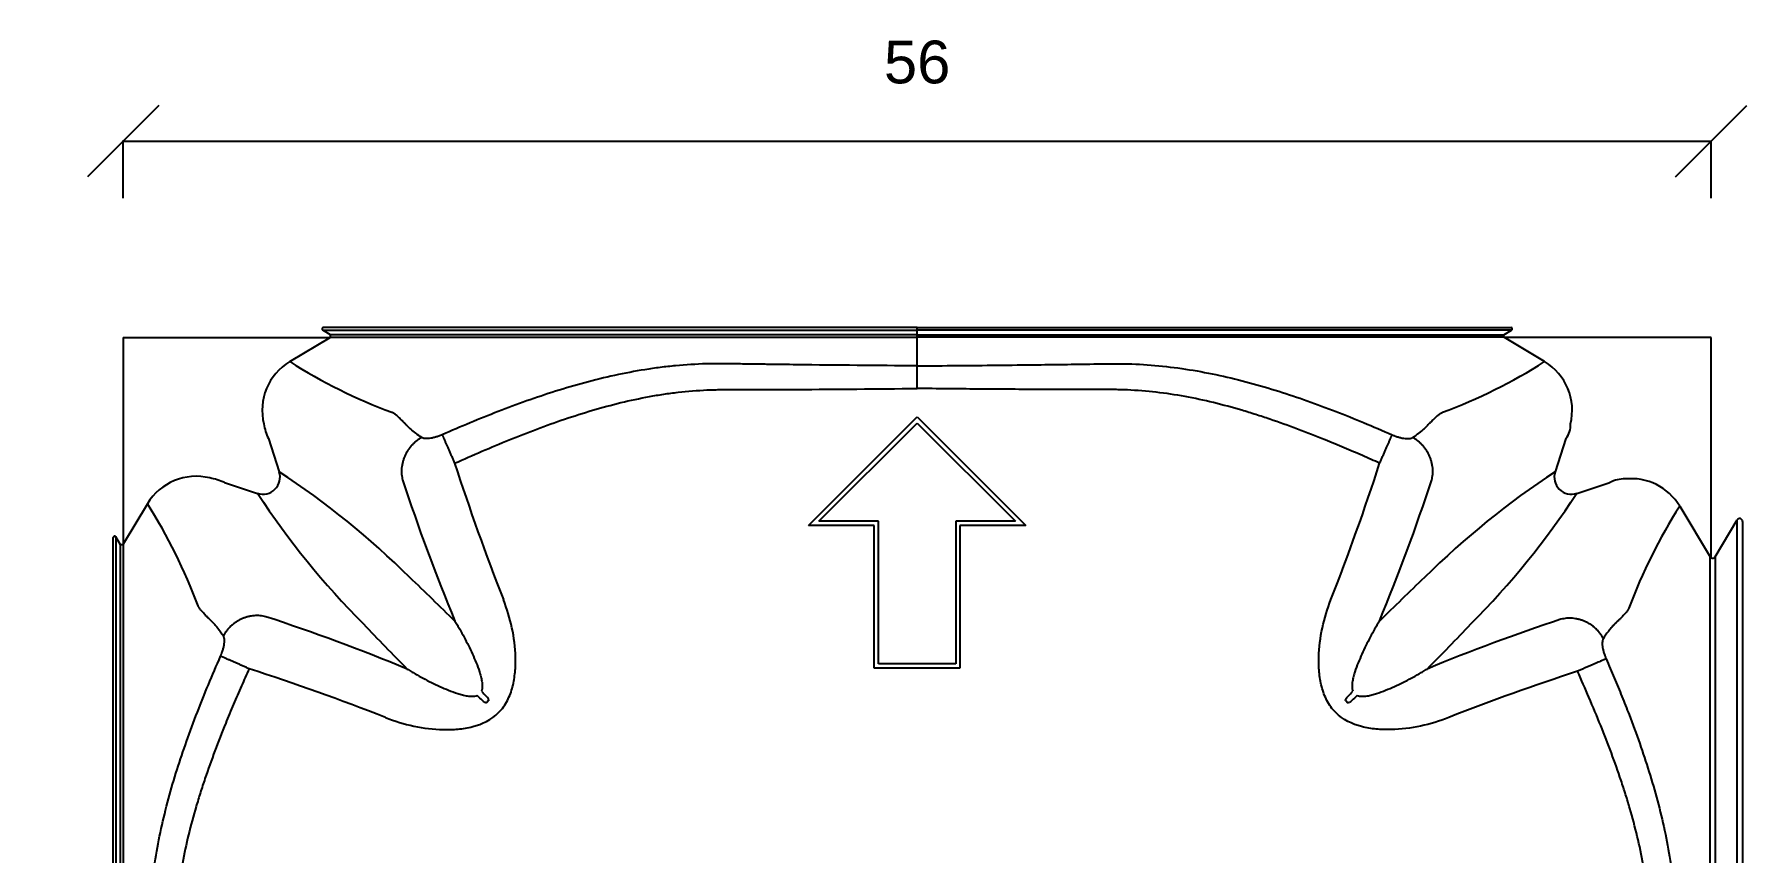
# Model space of a CAD drawing. Header units: millimetres. Extents: x -455371 to 117772, y -78417 to 116564.
# Drawn here: x -52373 to -51772, y 66879 to 67166 of the extents above; entities that cross this region are included whole.
import ezdxf

# ---------------------------------------------------------------- set-up
doc = ezdxf.new("R2010")
doc.units = ezdxf.units.MM
doc.layers.get('0').update_dxf_attribs({"color": 255})
doc.layers.add('Contorno-Cupolex', color=3, linetype='Continuous')
doc.layers.add('quote', color=5, linetype='Continuous', lineweight=15)
doc.styles.get("Standard").update_dxf_attribs({"font": 'arial.ttf'})
doc.dimstyles.new('scala 1 a 10', dxfattribs={"dimtxt": 15, "dimasz": 25, "dimexe": 0.183, "dimexo": 0.1, "dimgap": 20, "dimtad": 2, "dimdec": 0, "dimlfac": 0.1, "dimzin": 0, "dimdsep": 46, "dimtxsty": 'Standard', "dimblk": 'OBLIQUE', "dimcen": -25, "dimadec": 0, "dimazin": 0, "dimtfac": 1, "dimtdec": 0, "dimtofl": 0, "dimtmove": 0, "dimatfit": 3, "dimfxl": 20, "dimfxlon": 1, "dimtolj": 1, "dimtzin": 0, "dimarcsym": 0})

# ---------------------------------------------------------------- blocks, each defined once
blk = doc.blocks.new('Cupolex H50')
at = {"layer": 'Contorno-Cupolex', "linetype": 'Continuous'}
for p, q in [((19700.469, 10220.428), (19700.195, 10220.592)), ((19721.008, 10220.685), (19700.221, 10220.685)), ((19721.008, 10220.685), (19741.795, 10220.685)), ((19721.008, 10220.592), (19721.008, 10220.685)), ((19721.008, 10220.428), (19721.008, 10220.592)), ((19741.548, 10220.428), (19741.822, 10220.592)), ((19693.208, 10220.335), (19700.449, 10220.335)), ((19693.208, 10220.335), (19693.208, 10213.095)), ((19699.037, 10219.487), (19700.449, 10220.335)), ((19700.449, 10220.335), (19700.457, 10220.335)), ((19700.457, 10220.335), (19700.469, 10220.342)), ((19700.469, 10220.342), (19700.469, 10220.428)), ((19721.008, 10220.342), (19721.008, 10220.428)), ((19721.008, 10219.339), (19721.008, 10220.342)), ((19741.548, 10220.342), (19741.548, 10220.428)), ((19741.56, 10220.335), (19741.548, 10220.342)), ((19741.568, 10220.335), (19741.56, 10220.335)), ((19748.808, 10220.335), (19741.568, 10220.335)), ((19742.979, 10219.487), (19741.568, 10220.335)), ((19748.808, 10212.618), (19748.808, 10220.335)), ((19721.008, 10218.547), (19721.008, 10219.339)), ((19717.208, 10213.747), (19721.008, 10217.548)), ((19717.57, 10213.897), (19721.008, 10217.335)), ((19717.57, 10213.896), (19721.008, 10217.334)), ((19721.008, 10217.548), (19724.809, 10213.747)), ((19721.008, 10217.334), (19721.008, 10217.335)), ((19721.008, 10217.335), (19724.446, 10213.897)), ((19721.008, 10217.334), (19724.446, 10213.896)), ((19698.294, 10216.79), (19698.67, 10215.632)), ((19743.723, 10216.79), (19743.347, 10215.632)), ((19696.753, 10215.25), (19697.911, 10214.873)), ((19744.105, 10214.873), (19745.264, 10215.25)), ((19694.056, 10214.506), (19693.208, 10213.095)), ((19747.709, 10214.424), (19748.773, 10212.653)), ((19719.508, 10213.747), (19717.208, 10213.747)), ((19717.208, 10213.746), (19717.208, 10213.747)), ((19719.508, 10213.746), (19717.208, 10213.746)), ((19719.658, 10213.897), (19717.57, 10213.897)), ((19719.508, 10208.747), (19719.508, 10213.747)), ((19719.658, 10213.896), (19719.658, 10213.897)), ((19719.658, 10208.897), (19719.658, 10213.897)), ((19719.658, 10208.896), (19719.658, 10213.896)), ((19722.358, 10213.896), (19722.358, 10213.897)), ((19724.446, 10213.897), (19722.358, 10213.897)), ((19722.358, 10213.897), (19722.358, 10208.897)), ((19722.358, 10213.896), (19722.358, 10208.896)), ((19722.508, 10213.747), (19722.508, 10208.747)), ((19724.809, 10213.747), (19722.508, 10213.747)), ((19724.808, 10213.746), (19722.508, 10213.746)), ((19724.808, 10213.746), (19724.809, 10213.747)), ((19748.944, 10212.646), (19749.723, 10213.942)), ((19749.908, 10213.89), (19749.908, 10192.535)), ((19692.858, 10192.535), (19692.858, 10213.322)), ((19693.116, 10213.074), (19692.951, 10213.348)), ((19693.201, 10213.074), (19693.116, 10213.074)), ((19693.208, 10213.087), (19693.201, 10213.074)), ((19693.208, 10213.095), (19693.208, 10213.087)), ((19748.808, 10212.611), (19748.808, 10212.618)), ((19719.508, 10208.746), (19719.508, 10208.747)), ((19721.008, 10208.747), (19719.508, 10208.747)), ((19721.008, 10208.746), (19719.508, 10208.746)), ((19721.008, 10208.897), (19719.658, 10208.897)), ((19722.358, 10208.897), (19721.008, 10208.897)), ((19721.008, 10208.746), (19721.008, 10208.747)), ((19722.508, 10208.747), (19721.008, 10208.747)), ((19722.508, 10208.746), (19721.008, 10208.746)), ((19722.508, 10208.746), (19722.508, 10208.747)), ((19706.004, 10207.612), (19705.932, 10207.54)), ((19736.013, 10207.612), (19736.085, 10207.54))]:
    blk.add_line(p, q, dxfattribs=at)
for centre, radius, start, end in [((19700.221, 10220.635), 0.0499, 89.27755, 239.03728), ((19741.796, 10220.635), 0.0499, 300.96272, 90.72245), ((19700.061, 10217.783), 1.987, 120.98877, 193.95348), ((19709.452, 10235.968), 19.496, 237.71075, 249.45955), ((19732.671, 10235.755), 19.259, 290.46786, 302.36183), ((19741.956, 10217.783), 1.987, 346.04652, 59.01123), ((19700.078, 10217.634), 1.974, 189.62968, 205.30529), ((19743.106, 10217.267), 0.78, 322.34469, 2.72035), ((19785.223, 10241.937), 84.511, 197.92489, 201.36419), ((19656.793, 10241.937), 84.511, 338.63581, 342.07511), ((19695.76, 10213.483), 1.987, 76.04652, 149.01123), ((19695.909, 10213.465), 1.974, 64.69485, 80.37018), ((19698.098, 10215.445), 0.601, 251.86663, 18.13337), ((19682.414, 10190.897), 29.599, 45.27197, 56.68663), ((19769.609, 10237.205), 70.114, 198.16797, 202.48426), ((19672.407, 10237.205), 70.114, 337.51574, 341.83203), ((19759.615, 10190.882), 29.618, 123.31706, 134.72435), ((19743.918, 10215.445), 0.601, 161.86663, 288.13337), ((19745.761, 10214.347), 1.031, 88.098, 118.85197), ((19746.005, 10213.401), 1.987, 30.98712, 96.05711), ((19722.661, 10231.142), 29.618, 213.31706, 224.72435), ((19719.313, 10231.176), 29.672, 315.28608, 326.67252), ((19677.789, 10204.197), 19.259, 20.46786, 32.36183), ((19763.951, 10204.095), 19.248, 147.54397, 159.4332), ((19749.809, 10213.891), 0.0998, 359.27767, 149.03719), ((19692.908, 10213.323), 0.0499, 30.96272, 180.72245), ((19748.859, 10212.705), 0.1, 210.93283, 239.6717), ((19748.858, 10212.696), 0.0994, 239.77052, 329.25779), ((19633.334, 10138.299), 101.529, 45.24033, 46.48357), ((19823.716, 10122.806), 123.117, 133.62543, 134.65067), ((19676.338, 10143.934), 70.114, 67.51574, 71.83203), ((19764.872, 10146.017), 67.882, 108.3064, 112.52778), ((19790.738, 10295.243), 123.117, 223.62543, 224.65067), ((19651.998, 10294.545), 122.115, 315.3451, 316.37876), ((19671.606, 10128.32), 84.511, 68.63581, 72.07511), ((19769.413, 10131.006), 81.647, 108.03721, 111.39913), ((19647.472, 10148.533), 83.013, 45.3725, 45.55085), ((19765.011, 10266.071), 83.013, 224.44915, 224.6275), ((19677.006, 10266.071), 83.013, 315.3725, 315.55085), ((19794.544, 10148.533), 83.013, 134.44915, 134.6275)]:
    blk.add_arc(centre, radius, start, end, dxfattribs=at)
for points, knots in [([(19700.195, 10220.592), (19701.725, 10220.592), (19703.259, 10220.592), (19705.177, 10220.592), (19705.561, 10220.592), (19706.136, 10220.592), (19706.328, 10220.592), (19706.544, 10220.592), (19706.568, 10220.592), (19706.616, 10220.592), (19706.639, 10220.592), (19706.72, 10220.592), (19706.792, 10220.592), (19707.058, 10220.592), (19707.312, 10220.592), (19707.781, 10220.592), (19707.952, 10220.592), (19708.325, 10220.592), (19708.527, 10220.592), (19709.174, 10220.592), (19709.65, 10220.592), (19710.429, 10220.592), (19710.702, 10220.592), (19711.259, 10220.592), (19711.543, 10220.592), (19712.122, 10220.592), (19712.417, 10220.592), (19713.019, 10220.592), (19713.327, 10220.592), (19713.787, 10220.592), (19713.941, 10220.592), (19714.127, 10220.592), (19714.16, 10220.592), (19714.192, 10220.592)], [0, 0, 0, 0, 0.5, 0.5, 0.625, 0.625, 0.6875, 0.6875, 0.6953125, 0.6953125, 0.703125, 0.703125, 0.71875, 0.71875, 0.75, 0.75, 0.765625, 0.765625, 0.78125, 0.78125, 0.8125, 0.8125, 0.828125, 0.828125, 0.84375, 0.84375, 0.859375, 0.859375, 0.875, 0.875, 0.8828125, 0.8828125, 0.8844651, 0.8844651, 0.8844651, 0.8844651]), ([(19714.192, 10220.592), (19714.313, 10220.592), (19714.434, 10220.592), (19714.863, 10220.592), (19715.17, 10220.592), (19716.092, 10220.592), (19716.706, 10220.592), (19718.55, 10220.592), (19719.779, 10220.592), (19721.008, 10220.592)], [0.8844651, 0.8844651, 0.8844651, 0.8844651, 0.890625, 0.890625, 0.90625, 0.90625, 0.9375, 0.9375, 1, 1, 1, 1]), ([(19727.856, 10220.592), (19727.725, 10220.592), (19727.593, 10220.592), (19727.154, 10220.592), (19726.847, 10220.592), (19725.925, 10220.592), (19725.31, 10220.592), (19723.467, 10220.592), (19722.237, 10220.592), (19721.008, 10220.592)], [0.8839302, 0.8839302, 0.8839302, 0.8839302, 0.890625, 0.890625, 0.90625, 0.90625, 0.9375, 0.9375, 1, 1, 1, 1]), ([(19741.822, 10220.592), (19740.292, 10220.592), (19738.758, 10220.592), (19736.839, 10220.592), (19736.456, 10220.592), (19735.88, 10220.592), (19735.689, 10220.592), (19735.473, 10220.592), (19735.449, 10220.592), (19735.401, 10220.592), (19735.378, 10220.592), (19735.297, 10220.592), (19735.225, 10220.592), (19734.958, 10220.592), (19734.705, 10220.592), (19734.236, 10220.592), (19734.065, 10220.592), (19733.692, 10220.592), (19733.489, 10220.592), (19732.842, 10220.592), (19732.366, 10220.592), (19731.587, 10220.592), (19731.315, 10220.592), (19730.758, 10220.592), (19730.474, 10220.592), (19729.895, 10220.592), (19729.6, 10220.592), (19728.998, 10220.592), (19728.69, 10220.592), (19728.229, 10220.592), (19728.076, 10220.592), (19727.9, 10220.592), (19727.878, 10220.592), (19727.856, 10220.592)], [0, 0, 0, 0, 0.5, 0.5, 0.625, 0.625, 0.6875, 0.6875, 0.6953125, 0.6953125, 0.703125, 0.703125, 0.71875, 0.71875, 0.75, 0.75, 0.765625, 0.765625, 0.78125, 0.78125, 0.8125, 0.8125, 0.828125, 0.828125, 0.84375, 0.84375, 0.859375, 0.859375, 0.875, 0.875, 0.8828125, 0.8828125, 0.8839302, 0.8839302, 0.8839302, 0.8839302]), ([(19721.008, 10220.428), (19720.363, 10220.428), (19719.718, 10220.428), (19718.428, 10220.428), (19717.783, 10220.428), (19716.492, 10220.428), (19715.847, 10220.428), (19714.88, 10220.428), (19714.556, 10220.428), (19713.913, 10220.428), (19713.591, 10220.428), (19712.952, 10220.428), (19712.639, 10220.428), (19712.024, 10220.428), (19711.722, 10220.428), (19711.13, 10220.428), (19710.838, 10220.428), (19710.284, 10220.428), (19710.017, 10220.428), (19709.258, 10220.428), (19708.791, 10220.428), (19708.202, 10220.428), (19708.022, 10220.428), (19707.695, 10220.428), (19707.548, 10220.428), (19707.166, 10220.428), (19706.998, 10220.428), (19706.8, 10220.428), (19706.698, 10220.428), (19706.497, 10220.428), (19706.397, 10220.428), (19706.196, 10220.428), (19706.096, 10220.428), (19705.795, 10220.428), (19705.594, 10220.428), (19705.192, 10220.428), (19704.992, 10220.428), (19704.389, 10220.428), (19703.988, 10220.428), (19703.185, 10220.428), (19702.784, 10220.428), (19701.744, 10220.428), (19701.106, 10220.428), (19700.469, 10220.428)], [0, 0, 0, 0, 0.032927, 0.032927, 0.065853, 0.065853, 0.09878, 0.09878, 0.115243, 0.115243, 0.131706, 0.131706, 0.14817, 0.14817, 0.164633, 0.164633, 0.181096, 0.181096, 0.197559, 0.197559, 0.230486, 0.230486, 0.246949, 0.246949, 0.263413, 0.263413, 0.296339, 0.296339, 0.329266, 0.329266, 0.362192, 0.362192, 0.395119, 0.395119, 0.460972, 0.460972, 0.526825, 0.526825, 0.658531, 0.658531, 0.790238, 0.790238, 1, 1, 1, 1]), ([(19700.469, 10220.342), (19701.106, 10220.342), (19701.744, 10220.342), (19702.784, 10220.342), (19703.185, 10220.342), (19703.988, 10220.342), (19704.389, 10220.342), (19704.992, 10220.342), (19705.192, 10220.342), (19705.594, 10220.342), (19705.795, 10220.342), (19706.096, 10220.342), (19706.196, 10220.342), (19706.397, 10220.342), (19706.497, 10220.342), (19706.698, 10220.342), (19706.8, 10220.342), (19706.998, 10220.342), (19707.166, 10220.342), (19707.548, 10220.342), (19707.695, 10220.342), (19708.022, 10220.342), (19708.202, 10220.342), (19708.791, 10220.342), (19709.258, 10220.342), (19710.017, 10220.342), (19710.284, 10220.342), (19710.838, 10220.342), (19711.13, 10220.342), (19711.722, 10220.342), (19712.024, 10220.342), (19712.639, 10220.342), (19712.952, 10220.342), (19713.591, 10220.342), (19713.913, 10220.342), (19714.556, 10220.342), (19714.88, 10220.342), (19715.847, 10220.342), (19716.492, 10220.342), (19717.783, 10220.342), (19718.428, 10220.342), (19719.718, 10220.342), (19720.363, 10220.342), (19721.008, 10220.342)], [0, 0, 0, 0, 0.209762, 0.209762, 0.341469, 0.341469, 0.473175, 0.473175, 0.539028, 0.539028, 0.604881, 0.604881, 0.637808, 0.637808, 0.670734, 0.670734, 0.703661, 0.703661, 0.736587, 0.736587, 0.753051, 0.753051, 0.769514, 0.769514, 0.802441, 0.802441, 0.818904, 0.818904, 0.835367, 0.835367, 0.85183, 0.85183, 0.868294, 0.868294, 0.884757, 0.884757, 0.90122, 0.90122, 0.934147, 0.934147, 0.967073, 0.967073, 1, 1, 1, 1]), ([(19721.008, 10220.428), (19722.289, 10220.428), (19723.57, 10220.428), (19725.492, 10220.428), (19726.132, 10220.428), (19726.933, 10220.428), (19727.094, 10220.428), (19727.415, 10220.428), (19727.577, 10220.428), (19727.864, 10220.428), (19727.987, 10220.428), (19728.24, 10220.428), (19728.37, 10220.428), (19729.01, 10220.428), (19729.496, 10220.428), (19730.446, 10220.428), (19730.912, 10220.428), (19732.235, 10220.428), (19733.016, 10220.428), (19733.944, 10220.428), (19734.213, 10220.428), (19734.655, 10220.428), (19734.829, 10220.428), (19734.99, 10220.428), (19735.02, 10220.428), (19735.059, 10220.428), (19735.071, 10220.428), (19735.095, 10220.428), (19735.107, 10220.428), (19735.166, 10220.428), (19735.216, 10220.428), (19735.367, 10220.428), (19735.468, 10220.428), (19735.97, 10220.428), (19736.373, 10220.428), (19738.384, 10220.428), (19739.993, 10220.428), (19741.548, 10220.428)], [0, 0, 0, 0, 0.0625, 0.0625, 0.09375, 0.09375, 0.101563, 0.101563, 0.109375, 0.109375, 0.117188, 0.117188, 0.125, 0.125, 0.15625, 0.15625, 0.1875, 0.1875, 0.25, 0.25, 0.28125, 0.28125, 0.3125, 0.3125, 0.320312, 0.320312, 0.324219, 0.324219, 0.328125, 0.328125, 0.34375, 0.34375, 0.375, 0.375, 0.5, 0.5, 1, 1, 1, 1]), ([(19741.548, 10220.342), (19739.993, 10220.342), (19738.384, 10220.342), (19736.373, 10220.342), (19735.97, 10220.342), (19735.468, 10220.342), (19735.367, 10220.342), (19735.216, 10220.342), (19735.166, 10220.342), (19735.107, 10220.342), (19735.095, 10220.342), (19735.071, 10220.342), (19735.059, 10220.342), (19735.02, 10220.342), (19734.99, 10220.342), (19734.829, 10220.342), (19734.655, 10220.342), (19734.213, 10220.342), (19733.944, 10220.342), (19733.016, 10220.342), (19732.235, 10220.342), (19730.912, 10220.342), (19730.446, 10220.342), (19729.496, 10220.342), (19729.01, 10220.342), (19728.37, 10220.342), (19728.24, 10220.342), (19727.987, 10220.342), (19727.864, 10220.342), (19727.577, 10220.342), (19727.415, 10220.342), (19727.094, 10220.342), (19726.933, 10220.342), (19726.132, 10220.342), (19725.492, 10220.342), (19723.57, 10220.342), (19722.289, 10220.342), (19721.008, 10220.342)], [0, 0, 0, 0, 0.5, 0.5, 0.625, 0.625, 0.65625, 0.65625, 0.671875, 0.671875, 0.675781, 0.675781, 0.679687, 0.679687, 0.6875, 0.6875, 0.71875, 0.71875, 0.75, 0.75, 0.8125, 0.8125, 0.84375, 0.84375, 0.875, 0.875, 0.882812, 0.882812, 0.890625, 0.890625, 0.898437, 0.898437, 0.90625, 0.90625, 0.9375, 0.9375, 1, 1, 1, 1]), ([(19721.008, 10219.339), (19719.605, 10219.347), (19718.202, 10219.36), (19716.448, 10219.382), (19716.098, 10219.387), (19715.572, 10219.394), (19715.396, 10219.396), (19715.046, 10219.401), (19714.87, 10219.404), (19714.608, 10219.408), (19714.52, 10219.409), (19714.344, 10219.412), (19714.256, 10219.413), (19714.121, 10219.414), (19714.076, 10219.414), (19713.986, 10219.414), (19713.941, 10219.414), (19713.806, 10219.413), (19713.716, 10219.411), (19713.266, 10219.398), (19712.907, 10219.376), (19712.368, 10219.325), (19712.189, 10219.305), (19711.831, 10219.259), (19711.652, 10219.233), (19711.117, 10219.148), (19710.765, 10219.08), (19709.714, 10218.851), (19709.026, 10218.662), (19708.006, 10218.34), (19707.669, 10218.227), (19706.999, 10217.989), (19706.666, 10217.865), (19705.676, 10217.481), (19705.024, 10217.208), (19704.378, 10216.925)], [0, 0, 0, 0, 0.25, 0.25, 0.3125, 0.3125, 0.34375, 0.34375, 0.375, 0.375, 0.390625, 0.390625, 0.40625, 0.40625, 0.414062, 0.414062, 0.421875, 0.421875, 0.4375, 0.4375, 0.5, 0.5, 0.53125, 0.53125, 0.5625, 0.5625, 0.625, 0.625, 0.75, 0.75, 0.8125, 0.8125, 0.875, 0.875, 1, 1, 1, 1]), ([(19721.008, 10219.339), (19721.473, 10219.342), (19722.405, 10219.348), (19723.808, 10219.361), (19725.098, 10219.376), (19726.27, 10219.391), (19727.059, 10219.402), (19727.585, 10219.411), (19727.942, 10219.416), (19728.571, 10219.41), (19729.471, 10219.354), (19730.543, 10219.215), (19731.953, 10218.947), (19733.325, 10218.57), (19734.676, 10218.116), (19735.665, 10217.748), (19736.658, 10217.349), (19737.307, 10217.069), (19737.639, 10216.925)], [0, 0, 0, 0, 0.081858, 0.164277, 0.247255, 0.309067, 0.370865, 0.386322, 0.40194, 0.433686, 0.497156, 0.560794, 0.624159, 0.750052, 0.811351, 0.87539, 0.93616, 1, 1, 1, 1]), ([(19704.814, 10215.927), (19705.448, 10216.212), (19706.084, 10216.487), (19707.045, 10216.876), (19707.367, 10217.003), (19708.013, 10217.245), (19708.338, 10217.362), (19709.314, 10217.692), (19709.97, 10217.889), (19710.963, 10218.13), (19711.295, 10218.201), (19711.798, 10218.293), (19711.966, 10218.321), (19712.302, 10218.372), (19712.47, 10218.394), (19712.975, 10218.452), (19713.311, 10218.479), (19713.733, 10218.498), (19713.817, 10218.501), (19713.944, 10218.504), (19713.986, 10218.505), (19714.07, 10218.507), (19714.112, 10218.507), (19714.239, 10218.508), (19714.326, 10218.508), (19714.501, 10218.508), (19714.589, 10218.508), (19714.853, 10218.508), (19715.029, 10218.508), (19715.381, 10218.508), (19715.557, 10218.509), (19716.084, 10218.51), (19716.436, 10218.511), (19718.195, 10218.519), (19719.602, 10218.53), (19721.008, 10218.547)], [0, 0, 0, 0, 0.125, 0.125, 0.1875, 0.1875, 0.25, 0.25, 0.375, 0.375, 0.4375, 0.4375, 0.46875, 0.46875, 0.5, 0.5, 0.5625, 0.5625, 0.578125, 0.578125, 0.585938, 0.585938, 0.59375, 0.59375, 0.609375, 0.609375, 0.625, 0.625, 0.65625, 0.65625, 0.6875, 0.6875, 0.75, 0.75, 1, 1, 1, 1]), ([(19737.202, 10215.927), (19737.002, 10216.017), (19736.59, 10216.2), (19735.953, 10216.474), (19735.197, 10216.788), (19734.329, 10217.128), (19733.518, 10217.419), (19732.865, 10217.634), (19732.211, 10217.835), (19731.388, 10218.058), (19730.389, 10218.273), (19729.382, 10218.425), (19728.537, 10218.493), (19727.988, 10218.507), (19727.733, 10218.508), (19727.559, 10218.508), (19727.076, 10218.508), (19726.285, 10218.509), (19724.877, 10218.513), (19723.471, 10218.522), (19722.064, 10218.535), (19721.36, 10218.543), (19721.008, 10218.547)], [0, 0, 0, 0, 0.039685, 0.081401, 0.12514, 0.187502, 0.249718, 0.280702, 0.311603, 0.373204, 0.434675, 0.49602, 0.557011, 0.587479, 0.595205, 0.603053, 0.61891, 0.682454, 0.745963, 0.872985, 0.936476, 1, 1, 1, 1]), ([(19703.661, 10216.828), (19703.587, 10216.878), (19703.518, 10216.928), (19703.389, 10217.025), (19703.33, 10217.073), (19703.25, 10217.143), (19703.224, 10217.167), (19703.189, 10217.201), (19703.177, 10217.213), (19703.16, 10217.23), (19703.154, 10217.235), (19703.143, 10217.247), (19703.138, 10217.252), (19703.122, 10217.269), (19703.112, 10217.281), (19703.096, 10217.298), (19703.09, 10217.304), (19703.079, 10217.315), (19703.074, 10217.321), (19703.062, 10217.332), (19703.057, 10217.338), (19703.046, 10217.349), (19703.04, 10217.355), (19703.029, 10217.365), (19703.024, 10217.371), (19703.013, 10217.381), (19703.008, 10217.386), (19702.983, 10217.411), (19702.963, 10217.43), (19702.934, 10217.458), (19702.924, 10217.467), (19702.905, 10217.485), (19702.896, 10217.494), (19702.869, 10217.519), (19702.851, 10217.535), (19702.817, 10217.566), (19702.801, 10217.581), (19702.769, 10217.609), (19702.754, 10217.622), (19702.724, 10217.645), (19702.709, 10217.656), (19702.68, 10217.676), (19702.666, 10217.685), (19702.645, 10217.696), (19702.639, 10217.7), (19702.628, 10217.705), (19702.625, 10217.706), (19702.618, 10217.709), (19702.615, 10217.71), (19702.612, 10217.712)], [0, 0, 0, 0, 0.125, 0.125, 0.25, 0.25, 0.3125, 0.3125, 0.34375, 0.34375, 0.359375, 0.359375, 0.375, 0.375, 0.40625, 0.40625, 0.421875, 0.421875, 0.4375, 0.4375, 0.453125, 0.453125, 0.46875, 0.46875, 0.484375, 0.484375, 0.5, 0.5, 0.5625, 0.5625, 0.59375, 0.59375, 0.625, 0.625, 0.6875, 0.6875, 0.75, 0.75, 0.8125, 0.8125, 0.875, 0.875, 0.9375, 0.9375, 0.96875, 0.96875, 0.984375, 0.984375, 1, 1, 1, 1]), ([(19738.355, 10216.828), (19738.368, 10216.837), (19738.393, 10216.854), (19738.429, 10216.879), (19738.464, 10216.904), (19738.498, 10216.928), (19738.531, 10216.953), (19738.585, 10216.993), (19738.657, 10217.049), (19738.741, 10217.12), (19738.817, 10217.19), (19738.878, 10217.251), (19738.92, 10217.297), (19738.952, 10217.33), (19738.981, 10217.359), (19739.023, 10217.4), (19739.074, 10217.45), (19739.131, 10217.503), (19739.184, 10217.552), (19739.249, 10217.611), (19739.309, 10217.659), (19739.358, 10217.689), (19739.382, 10217.701), (19739.395, 10217.708), (19739.402, 10217.71), (19739.405, 10217.712)], [0, 0, 0, 0, 0.020834, 0.041499, 0.061995, 0.082327, 0.102494, 0.1225, 0.183394, 0.244692, 0.305517, 0.365952, 0.407549, 0.429262, 0.459619, 0.493771, 0.556586, 0.619732, 0.683579, 0.744962, 0.871925, 0.935861, 0.967747, 0.983808, 1, 1, 1, 1]), ([(19704.378, 10216.925), (19704.338, 10216.907), (19704.298, 10216.891), (19704.218, 10216.862), (19704.178, 10216.849), (19704.12, 10216.833), (19704.101, 10216.828), (19704.064, 10216.819), (19704.046, 10216.814), (19703.992, 10216.804), (19703.959, 10216.798), (19703.911, 10216.793), (19703.896, 10216.791), (19703.866, 10216.789), (19703.852, 10216.789), (19703.811, 10216.789), (19703.786, 10216.79), (19703.742, 10216.796), (19703.723, 10216.801), (19703.688, 10216.812), (19703.674, 10216.82), (19703.661, 10216.828)], [0, 0, 0, 0, 0.125, 0.125, 0.25, 0.25, 0.3125, 0.3125, 0.375, 0.375, 0.5, 0.5, 0.5625, 0.5625, 0.625, 0.625, 0.75, 0.75, 0.875, 0.875, 1, 1, 1, 1]), ([(19737.639, 10216.925), (19737.647, 10216.921), (19737.663, 10216.914), (19737.687, 10216.904), (19737.711, 10216.895), (19737.735, 10216.885), (19737.771, 10216.872), (19737.819, 10216.856), (19737.896, 10216.832), (19737.99, 10216.809), (19738.091, 10216.793), (19738.18, 10216.787), (19738.242, 10216.791), (19738.284, 10216.798), (19738.311, 10216.806), (19738.335, 10216.816), (19738.349, 10216.824), (19738.355, 10216.828)], [0, 0, 0, 0, 0.025114, 0.050251, 0.075451, 0.100753, 0.126198, 0.189041, 0.252473, 0.377155, 0.504216, 0.628011, 0.754462, 0.81453, 0.875317, 0.937064, 1, 1, 1, 1]), ([(19749.723, 10207.324), (19749.723, 10207.363), (19749.723, 10207.398), (19749.723, 10207.46), (19749.723, 10207.485), (19749.723, 10207.704), (19749.723, 10207.899), (19749.723, 10208.484), (19749.723, 10208.874), (19749.723, 10210.825), (19749.723, 10212.385), (19749.723, 10213.942)], [0.2969026, 0.2969026, 0.2969026, 0.2969026, 0.3046875, 0.3046875, 0.3125, 0.3125, 0.375, 0.375, 0.5, 0.5, 1, 1, 1, 1]), ([(19692.951, 10213.348), (19692.951, 10211.819), (19692.951, 10210.284), (19692.951, 10208.366), (19692.951, 10207.982), (19692.951, 10207.407), (19692.951, 10207.215), (19692.951, 10206.999), (19692.951, 10206.975), (19692.951, 10206.928), (19692.951, 10206.905), (19692.951, 10206.823), (19692.951, 10206.751), (19692.951, 10206.485), (19692.951, 10206.231), (19692.951, 10205.762), (19692.951, 10205.591), (19692.951, 10205.219), (19692.951, 10205.016), (19692.951, 10204.369), (19692.951, 10203.893), (19692.951, 10203.114), (19692.951, 10202.842), (19692.951, 10202.285), (19692.951, 10202.001), (19692.951, 10201.421), (19692.951, 10201.126), (19692.951, 10200.525), (19692.951, 10200.217), (19692.951, 10199.756), (19692.951, 10199.602), (19692.951, 10199.427), (19692.951, 10199.405), (19692.951, 10199.383)], [0, 0, 0, 0, 0.5, 0.5, 0.625, 0.625, 0.6875, 0.6875, 0.6953125, 0.6953125, 0.703125, 0.703125, 0.71875, 0.71875, 0.75, 0.75, 0.765625, 0.765625, 0.78125, 0.78125, 0.8125, 0.8125, 0.828125, 0.828125, 0.84375, 0.84375, 0.859375, 0.859375, 0.875, 0.875, 0.8828125, 0.8828125, 0.8839302, 0.8839302, 0.8839302, 0.8839302]), ([(19693.116, 10192.535), (19693.116, 10193.816), (19693.116, 10195.097), (19693.116, 10197.018), (19693.116, 10197.659), (19693.116, 10198.46), (19693.116, 10198.621), (19693.116, 10198.942), (19693.116, 10199.104), (19693.116, 10199.39), (19693.116, 10199.514), (19693.116, 10199.767), (19693.116, 10199.896), (19693.116, 10200.537), (19693.116, 10201.023), (19693.116, 10201.973), (19693.116, 10202.439), (19693.116, 10203.761), (19693.116, 10204.543), (19693.116, 10205.471), (19693.116, 10205.74), (19693.116, 10206.182), (19693.116, 10206.355), (19693.116, 10206.517), (19693.116, 10206.547), (19693.116, 10206.586), (19693.116, 10206.598), (19693.116, 10206.622), (19693.116, 10206.633), (19693.116, 10206.693), (19693.116, 10206.743), (19693.116, 10206.894), (19693.116, 10206.994), (19693.116, 10207.497), (19693.116, 10207.899), (19693.116, 10209.911), (19693.116, 10211.52), (19693.116, 10213.074)], [0, 0, 0, 0, 0.0625, 0.0625, 0.09375, 0.09375, 0.101562, 0.101562, 0.109375, 0.109375, 0.117187, 0.117187, 0.125, 0.125, 0.15625, 0.15625, 0.1875, 0.1875, 0.25, 0.25, 0.28125, 0.28125, 0.3125, 0.3125, 0.320312, 0.320312, 0.324219, 0.324219, 0.328125, 0.328125, 0.34375, 0.34375, 0.375, 0.375, 0.5, 0.5, 1, 1, 1, 1]), ([(19693.201, 10213.074), (19693.201, 10211.52), (19693.201, 10209.911), (19693.201, 10207.899), (19693.201, 10207.497), (19693.201, 10206.994), (19693.201, 10206.894), (19693.201, 10206.743), (19693.201, 10206.693), (19693.201, 10206.633), (19693.201, 10206.622), (19693.201, 10206.598), (19693.201, 10206.586), (19693.201, 10206.547), (19693.201, 10206.517), (19693.201, 10206.355), (19693.201, 10206.182), (19693.201, 10205.74), (19693.201, 10205.471), (19693.201, 10204.543), (19693.201, 10203.761), (19693.201, 10202.439), (19693.201, 10201.973), (19693.201, 10201.023), (19693.201, 10200.537), (19693.201, 10199.896), (19693.201, 10199.767), (19693.201, 10199.514), (19693.201, 10199.39), (19693.201, 10199.104), (19693.201, 10198.942), (19693.201, 10198.621), (19693.201, 10198.46), (19693.201, 10197.659), (19693.201, 10197.018), (19693.201, 10195.097), (19693.201, 10193.816), (19693.201, 10192.535)], [0, 0, 0, 0, 0.5, 0.5, 0.625, 0.625, 0.65625, 0.65625, 0.671875, 0.671875, 0.675781, 0.675781, 0.679688, 0.679688, 0.6875, 0.6875, 0.71875, 0.71875, 0.75, 0.75, 0.8125, 0.8125, 0.84375, 0.84375, 0.875, 0.875, 0.882813, 0.882813, 0.890625, 0.890625, 0.898438, 0.898438, 0.90625, 0.90625, 0.9375, 0.9375, 1, 1, 1, 1]), ([(19748.773, 10197.227), (19748.773, 10197.476), (19748.773, 10197.725), (19748.773, 10198.276), (19748.773, 10198.579), (19748.773, 10199.183), (19748.773, 10199.485), (19748.773, 10200.088), (19748.773, 10200.39), (19748.773, 10200.988), (19748.773, 10201.279), (19748.773, 10201.848), (19748.773, 10202.126), (19748.773, 10202.668), (19748.773, 10202.933), (19748.773, 10203.687), (19748.773, 10204.141), (19748.773, 10204.948), (19748.773, 10205.286), (19748.773, 10205.693), (19748.773, 10205.813), (19748.773, 10206.011), (19748.773, 10206.089), (19748.773, 10206.182), (19748.773, 10206.207), (19748.773, 10206.254), (19748.773, 10206.278), (19748.773, 10206.348), (19748.773, 10206.396), (19748.773, 10206.631), (19748.773, 10206.819), (19748.773, 10207.385), (19748.773, 10207.761), (19748.773, 10209.646), (19748.773, 10211.153), (19748.773, 10212.653)], [0.0808693, 0.0808693, 0.0808693, 0.0808693, 0.09375, 0.09375, 0.109375, 0.109375, 0.125, 0.125, 0.140625, 0.140625, 0.15625, 0.15625, 0.171875, 0.171875, 0.1875, 0.1875, 0.21875, 0.21875, 0.25, 0.25, 0.265625, 0.265625, 0.28125, 0.28125, 0.2890625, 0.2890625, 0.296875, 0.296875, 0.3125, 0.3125, 0.375, 0.375, 0.5, 0.5, 1, 1, 1, 1]), ([(19702.393, 10207.024), (19702.716, 10206.895), (19703.047, 10206.795), (19703.721, 10206.65), (19704.068, 10206.606), (19704.588, 10206.593), (19704.761, 10206.598), (19705.107, 10206.631), (19705.28, 10206.659), (19705.783, 10206.789), (19706.106, 10206.944), (19706.478, 10207.317), (19706.579, 10207.458), (19706.74, 10207.768), (19706.799, 10207.933), (19706.885, 10208.268), (19706.913, 10208.441), (19706.946, 10208.786), (19706.95, 10208.958), (19706.938, 10209.475), (19706.894, 10209.82), (19706.749, 10210.497), (19706.648, 10210.828), (19706.519, 10211.15)], [0, 0, 0, 0, 0.125, 0.125, 0.25, 0.25, 0.3125, 0.3125, 0.375, 0.375, 0.5, 0.5, 0.5625, 0.5625, 0.625, 0.625, 0.6875, 0.6875, 0.75, 0.75, 0.875, 0.875, 1, 1, 1, 1]), ([(19739.624, 10207.024), (19739.3, 10206.895), (19738.97, 10206.795), (19738.296, 10206.65), (19737.949, 10206.606), (19737.429, 10206.593), (19737.256, 10206.598), (19736.91, 10206.631), (19736.737, 10206.659), (19736.234, 10206.789), (19735.91, 10206.944), (19735.538, 10207.317), (19735.438, 10207.458), (19735.276, 10207.768), (19735.218, 10207.933), (19735.131, 10208.268), (19735.103, 10208.441), (19735.071, 10208.786), (19735.066, 10208.958), (19735.079, 10209.475), (19735.123, 10209.82), (19735.268, 10210.497), (19735.368, 10210.828), (19735.497, 10211.15)], [0, 0, 0, 0, 0.125, 0.125, 0.25, 0.25, 0.3125, 0.3125, 0.375, 0.375, 0.5, 0.5, 0.5625, 0.5625, 0.625, 0.625, 0.6875, 0.6875, 0.75, 0.75, 0.875, 0.875, 1, 1, 1, 1]), ([(19696.715, 10209.882), (19696.707, 10209.895), (19696.69, 10209.92), (19696.665, 10209.956), (19696.64, 10209.991), (19696.615, 10210.025), (19696.591, 10210.058), (19696.55, 10210.112), (19696.494, 10210.183), (19696.423, 10210.268), (19696.354, 10210.344), (19696.292, 10210.405), (19696.247, 10210.447), (19696.214, 10210.478), (19696.185, 10210.508), (19696.143, 10210.55), (19696.094, 10210.6), (19696.04, 10210.658), (19695.991, 10210.71), (19695.932, 10210.776), (19695.885, 10210.835), (19695.854, 10210.885), (19695.842, 10210.908), (19695.836, 10210.922), (19695.833, 10210.928), (19695.832, 10210.932)], [0, 0, 0, 0, 0.020834, 0.041499, 0.061995, 0.082327, 0.102494, 0.1225, 0.183394, 0.244692, 0.305517, 0.365952, 0.407549, 0.429262, 0.459619, 0.493771, 0.556586, 0.619732, 0.683579, 0.744962, 0.871925, 0.935861, 0.967747, 0.983808, 1, 1, 1, 1]), ([(19704.825, 10210.392), (19704.839, 10210.369), (19704.853, 10210.346), (19704.881, 10210.3), (19704.894, 10210.277), (19704.936, 10210.208), (19704.963, 10210.162), (19705.043, 10210.023), (19705.095, 10209.928), (19705.248, 10209.642), (19705.345, 10209.447), (19705.481, 10209.145), (19705.525, 10209.043), (19705.608, 10208.835), (19705.647, 10208.73), (19705.699, 10208.568), (19705.715, 10208.513), (19705.743, 10208.402), (19705.756, 10208.346), (19705.774, 10208.232), (19705.781, 10208.174), (19705.78, 10208.085), (19705.778, 10208.056), (19705.769, 10207.997), (19705.761, 10207.967), (19705.75, 10207.939)], [0, 0, 0, 0, 0.03125, 0.03125, 0.0625, 0.0625, 0.125, 0.125, 0.25, 0.25, 0.5, 0.5, 0.625, 0.625, 0.75, 0.75, 0.8125, 0.8125, 0.875, 0.875, 0.9375, 0.9375, 0.96875, 0.96875, 1, 1, 1, 1]), ([(19737.192, 10210.392), (19737.178, 10210.369), (19737.164, 10210.346), (19737.136, 10210.3), (19737.122, 10210.277), (19737.081, 10210.208), (19737.054, 10210.162), (19736.974, 10210.023), (19736.922, 10209.928), (19736.769, 10209.642), (19736.672, 10209.447), (19736.535, 10209.145), (19736.492, 10209.043), (19736.409, 10208.835), (19736.37, 10208.73), (19736.318, 10208.568), (19736.302, 10208.513), (19736.273, 10208.402), (19736.261, 10208.346), (19736.242, 10208.232), (19736.236, 10208.174), (19736.237, 10208.085), (19736.239, 10208.056), (19736.248, 10207.997), (19736.255, 10207.967), (19736.267, 10207.939)], [0, 0, 0, 0, 0.03125, 0.03125, 0.0625, 0.0625, 0.125, 0.125, 0.25, 0.25, 0.5, 0.5, 0.625, 0.625, 0.75, 0.75, 0.8125, 0.8125, 0.875, 0.875, 0.9375, 0.9375, 0.96875, 0.96875, 1, 1, 1, 1]), ([(19745.929, 10210.856), (19745.928, 10210.853), (19745.925, 10210.846), (19745.919, 10210.833), (19745.906, 10210.809), (19745.876, 10210.759), (19745.825, 10210.696), (19745.76, 10210.625), (19745.708, 10210.569), (19745.655, 10210.514), (19745.61, 10210.469), (19745.57, 10210.428), (19745.538, 10210.397), (19745.505, 10210.365), (19745.458, 10210.322), (19745.399, 10210.263), (19745.337, 10210.194), (19745.283, 10210.129), (19745.235, 10210.07), (19745.186, 10210.007), (19745.137, 10209.939), (19745.086, 10209.868), (19745.052, 10209.817), (19745.035, 10209.792)], [0, 0, 0, 0, 0.016011, 0.032224, 0.064149, 0.128117, 0.255099, 0.326832, 0.398509, 0.451594, 0.506571, 0.540692, 0.57148, 0.599734, 0.634041, 0.695795, 0.755398, 0.795322, 0.835569, 0.876151, 0.917076, 0.958355, 1, 1, 1, 1]), ([(19748.944, 10210.731), (19748.944, 10209.866), (19748.944, 10209), (19748.944, 10207.757), (19748.944, 10207.381), (19748.944, 10206.816), (19748.944, 10206.628), (19748.944, 10206.393), (19748.944, 10206.345), (19748.944, 10206.251), (19748.944, 10206.21), (19748.944, 10206.085), (19748.944, 10206.006), (19748.944, 10205.81), (19748.944, 10205.69), (19748.944, 10205.281), (19748.944, 10204.944), (19748.944, 10204.343), (19748.944, 10204.127), (19748.944, 10203.673), (19748.944, 10203.435), (19748.944, 10202.686), (19748.944, 10202.135), (19748.944, 10201.284), (19748.944, 10200.995), (19748.944, 10200.404), (19748.944, 10200.101), (19748.944, 10199.496), (19748.944, 10199.193), (19748.944, 10198.588), (19748.944, 10198.285), (19748.944, 10197.377), (19748.944, 10196.772), (19748.944, 10195.104), (19748.944, 10194.041), (19748.944, 10192.978)], [0.2124485, 0.2124485, 0.2124485, 0.2124485, 0.5, 0.5, 0.625, 0.625, 0.6875, 0.6875, 0.703125, 0.703125, 0.71875, 0.71875, 0.734375, 0.734375, 0.75, 0.75, 0.78125, 0.78125, 0.796875, 0.796875, 0.8125, 0.8125, 0.84375, 0.84375, 0.859375, 0.859375, 0.875, 0.875, 0.890625, 0.890625, 0.90625, 0.90625, 0.9375, 0.9375, 0.9923835, 0.9923835, 0.9923835, 0.9923835]), ([(19696.619, 10209.166), (19696.622, 10209.173), (19696.629, 10209.189), (19696.639, 10209.213), (19696.649, 10209.237), (19696.658, 10209.262), (19696.671, 10209.298), (19696.688, 10209.345), (19696.711, 10209.423), (19696.734, 10209.516), (19696.751, 10209.618), (19696.756, 10209.707), (19696.753, 10209.769), (19696.745, 10209.81), (19696.737, 10209.838), (19696.728, 10209.862), (19696.72, 10209.875), (19696.715, 10209.882)], [0, 0, 0, 0, 0.025114, 0.050251, 0.075451, 0.100753, 0.126198, 0.189041, 0.252473, 0.377155, 0.504216, 0.628011, 0.754462, 0.81453, 0.875317, 0.937064, 1, 1, 1, 1]), ([(19745.035, 10209.792), (19745.033, 10209.789), (19745.029, 10209.782), (19745.023, 10209.771), (19745.018, 10209.759), (19745.013, 10209.747), (19745.009, 10209.733), (19745.006, 10209.719), (19745.003, 10209.704), (19744.997, 10209.672), (19744.994, 10209.616), (19744.999, 10209.527), (19745.015, 10209.425), (19745.038, 10209.332), (19745.062, 10209.254), (19745.08, 10209.201), (19745.097, 10209.154), (19745.113, 10209.114), (19745.124, 10209.087), (19745.13, 10209.074)], [0, 0, 0, 0, 0.031543, 0.062759, 0.093676, 0.12432, 0.154721, 0.184907, 0.214908, 0.244754, 0.371276, 0.495222, 0.622346, 0.74714, 0.810652, 0.87359, 0.915985, 0.958061, 1, 1, 1, 1]), ([(19694.204, 10192.535), (19694.201, 10193), (19694.195, 10193.932), (19694.182, 10195.335), (19694.168, 10196.624), (19694.152, 10197.796), (19694.141, 10198.585), (19694.133, 10199.112), (19694.127, 10199.469), (19694.134, 10200.097), (19694.19, 10200.998), (19694.328, 10202.07), (19694.597, 10203.479), (19694.973, 10204.852), (19695.427, 10206.202), (19695.795, 10207.192), (19696.194, 10208.185), (19696.475, 10208.833), (19696.619, 10209.166)], [0, 0, 0, 0, 0.081858, 0.164277, 0.247255, 0.309067, 0.370865, 0.386322, 0.40194, 0.433686, 0.497156, 0.560794, 0.624159, 0.750052, 0.811351, 0.87539, 0.93616, 1, 1, 1, 1]), ([(19697.616, 10208.729), (19697.527, 10208.528), (19697.343, 10208.117), (19697.069, 10207.48), (19696.755, 10206.724), (19696.415, 10205.856), (19696.124, 10205.045), (19695.909, 10204.392), (19695.709, 10203.738), (19695.485, 10202.915), (19695.27, 10201.916), (19695.118, 10200.908), (19695.05, 10200.064), (19695.036, 10199.515), (19695.035, 10199.26), (19695.035, 10199.086), (19695.036, 10198.603), (19695.034, 10197.811), (19695.03, 10196.404), (19695.021, 10194.997), (19695.009, 10193.59), (19695.001, 10192.887), (19694.997, 10192.535)], [0, 0, 0, 0, 0.039685, 0.081401, 0.12514, 0.187502, 0.249718, 0.280702, 0.311603, 0.373204, 0.434675, 0.49602, 0.557011, 0.587479, 0.595205, 0.603053, 0.61891, 0.682454, 0.745963, 0.872985, 0.936476, 1, 1, 1, 1]), ([(19703.152, 10208.719), (19703.174, 10208.705), (19703.197, 10208.691), (19703.243, 10208.663), (19703.266, 10208.649), (19703.335, 10208.608), (19703.381, 10208.581), (19703.521, 10208.5), (19703.615, 10208.448), (19703.901, 10208.295), (19704.096, 10208.198), (19704.398, 10208.062), (19704.5, 10208.018), (19704.708, 10207.935), (19704.814, 10207.896), (19704.976, 10207.845), (19705.03, 10207.828), (19705.141, 10207.8), (19705.198, 10207.787), (19705.312, 10207.769), (19705.369, 10207.763), (19705.458, 10207.763), (19705.488, 10207.765), (19705.547, 10207.775), (19705.576, 10207.782), (19705.604, 10207.794)], [0, 0, 0, 0, 0.03125, 0.03125, 0.0625, 0.0625, 0.125, 0.125, 0.25, 0.25, 0.5, 0.5, 0.625, 0.625, 0.75, 0.75, 0.8125, 0.8125, 0.875, 0.875, 0.9375, 0.9375, 0.96875, 0.96875, 1, 1, 1, 1]), ([(19736.412, 10207.794), (19736.441, 10207.782), (19736.47, 10207.775), (19736.53, 10207.765), (19736.56, 10207.763), (19736.648, 10207.763), (19736.706, 10207.769), (19736.82, 10207.788), (19736.877, 10207.8), (19736.988, 10207.829), (19737.042, 10207.845), (19737.204, 10207.897), (19737.309, 10207.936), (19737.516, 10208.018), (19737.618, 10208.062), (19737.919, 10208.198), (19738.115, 10208.295), (19738.402, 10208.448), (19738.496, 10208.5), (19738.636, 10208.581), (19738.682, 10208.608), (19738.751, 10208.649), (19738.774, 10208.663), (19738.819, 10208.691), (19738.842, 10208.705), (19738.865, 10208.719)], [0, 0, 0, 0, 0.03125, 0.03125, 0.0625, 0.0625, 0.125, 0.125, 0.1875, 0.1875, 0.25, 0.25, 0.375, 0.375, 0.5, 0.5, 0.75, 0.75, 0.875, 0.875, 0.9375, 0.9375, 0.96875, 0.96875, 1, 1, 1, 1]), ([(19746.707, 10192.535), (19746.703, 10192.885), (19746.695, 10193.585), (19746.682, 10194.984), (19746.673, 10196.383), (19746.669, 10197.783), (19746.667, 10198.57), (19746.668, 10199.094), (19746.668, 10199.435), (19746.655, 10200.025), (19746.59, 10200.865), (19746.442, 10201.867), (19746.232, 10202.86), (19746.013, 10203.678), (19745.816, 10204.328), (19745.606, 10204.976), (19745.319, 10205.782), (19744.941, 10206.753), (19744.545, 10207.706), (19744.267, 10208.337), (19744.133, 10208.64)], [0, 0, 0, 0, 0.063564, 0.127097, 0.254201, 0.31775, 0.381331, 0.397214, 0.41286, 0.44336, 0.504368, 0.565708, 0.627174, 0.688693, 0.719527, 0.750429, 0.81247, 0.874829, 0.93973, 1, 1, 1, 1]), ([(19745.13, 10209.074), (19745.226, 10208.852), (19745.415, 10208.415), (19745.683, 10207.765), (19745.984, 10207), (19746.307, 10206.125), (19746.754, 10204.783), (19747.123, 10203.419), (19747.385, 10202.017), (19747.519, 10200.951), (19747.572, 10200.056), (19747.576, 10199.431), (19747.571, 10199.077), (19747.562, 10198.553), (19747.552, 10197.768), (19747.533, 10196.369), (19747.514, 10194.625), (19747.505, 10193.229), (19747.5, 10192.535)], [0, 0, 0, 0, 0.042924, 0.084471, 0.124692, 0.188647, 0.249907, 0.375615, 0.438991, 0.50263, 0.566109, 0.597857, 0.613444, 0.628905, 0.690742, 0.752592, 0.876921, 1, 1, 1, 1]), ([(19705.932, 10207.54), (19705.929, 10207.537), (19705.925, 10207.536), (19705.918, 10207.535), (19705.914, 10207.535), (19705.904, 10207.537), (19705.897, 10207.539), (19705.877, 10207.547), (19705.865, 10207.554), (19705.829, 10207.576), (19705.808, 10207.593), (19705.789, 10207.612)], [0, 0, 0, 0, 0.0625, 0.0625, 0.125, 0.125, 0.25, 0.25, 0.5, 0.5, 1, 1, 1, 1]), ([(19706.004, 10207.612), (19706.006, 10207.614), (19706.008, 10207.618), (19706.009, 10207.625), (19706.008, 10207.629), (19706.007, 10207.64), (19706.004, 10207.647), (19705.997, 10207.666), (19705.99, 10207.679), (19705.968, 10207.714), (19705.95, 10207.735), (19705.931, 10207.755)], [0, 0, 0, 0, 0.0625, 0.0625, 0.125, 0.125, 0.25, 0.25, 0.5, 0.5, 1, 1, 1, 1]), ([(19736.013, 10207.612), (19736.01, 10207.614), (19736.009, 10207.618), (19736.008, 10207.625), (19736.008, 10207.629), (19736.01, 10207.64), (19736.012, 10207.647), (19736.02, 10207.666), (19736.027, 10207.679), (19736.049, 10207.714), (19736.066, 10207.735), (19736.086, 10207.755)], [0, 0, 0, 0, 0.0625, 0.0625, 0.125, 0.125, 0.25, 0.25, 0.5, 0.5, 1, 1, 1, 1]), ([(19736.228, 10207.612), (19736.209, 10207.593), (19736.187, 10207.576), (19736.152, 10207.554), (19736.14, 10207.547), (19736.12, 10207.539), (19736.113, 10207.537), (19736.102, 10207.535), (19736.099, 10207.535), (19736.091, 10207.536), (19736.088, 10207.537), (19736.085, 10207.54)], [0, 0, 0, 0, 0.5, 0.5, 0.75, 0.75, 0.875, 0.875, 0.9375, 0.9375, 1, 1, 1, 1]), ([(19749.723, 10199.303), (19749.723, 10199.365), (19749.723, 10199.426), (19749.723, 10199.642), (19749.723, 10199.796), (19749.723, 10200.258), (19749.723, 10200.564), (19749.723, 10201.176), (19749.723, 10201.482), (19749.723, 10202.373), (19749.723, 10202.938), (19749.723, 10203.745), (19749.723, 10204.008), (19749.723, 10204.507), (19749.723, 10204.744), (19749.723, 10205.195), (19749.723, 10205.409), (19749.723, 10205.813), (19749.723, 10206.004), (19749.723, 10206.525), (19749.723, 10206.812), (19749.723, 10207.148), (19749.723, 10207.245), (19749.723, 10207.324), (19749.723, 10207.324), (19749.723, 10207.324)], [0.1140744, 0.1140744, 0.1140744, 0.1140744, 0.1171875, 0.1171875, 0.125, 0.125, 0.140625, 0.140625, 0.15625, 0.15625, 0.1875, 0.1875, 0.203125, 0.203125, 0.21875, 0.21875, 0.234375, 0.234375, 0.25, 0.25, 0.28125, 0.28125, 0.296875, 0.296875, 0.2969026, 0.2969026, 0.2969026, 0.2969026])]:
    blk.add_open_spline(points, degree=3, knots=knots, dxfattribs=at)
for points, weights in [([(19703.661, 10216.828), (19702.746, 10216.329), (19702.99, 10215.343)], [1, 0.774238593566, 1]), ([(19704.378, 10216.925), (19704.482, 10216.669), (19704.814, 10215.927)], [1, 0.837824847312, 1]), ([(19737.202, 10215.927), (19737.535, 10216.669), (19737.639, 10216.925)], [1, 0.837824847316, 1]), ([(19739.026, 10215.343), (19739.271, 10216.329), (19738.355, 10216.828)], [1, 0.774238593572, 1]), ([(19698.2, 10210.553), (19697.215, 10210.798), (19696.715, 10209.882)], [1, 0.774238593572, 1]), ([(19745.035, 10209.792), (19744.536, 10210.707), (19743.551, 10210.463)], [1, 0.77386842912, 1]), ([(19697.616, 10208.729), (19696.875, 10209.061), (19696.619, 10209.166)], [1, 0.837824847311, 1]), ([(19745.13, 10209.074), (19744.873, 10208.97), (19744.133, 10208.64)], [1, 0.838288024156, 1])]:
    blk.add_rational_spline(points, weights, degree=2, dxfattribs=at)
blk.add_open_spline([(19748.944, 10212.646), (19748.944, 10212.008), (19748.944, 10211.37), (19748.944, 10210.731)], degree=3, dxfattribs=at)
blk = doc.blocks.new('_Oblique')
at = {"color": 0, "linetype": 'ByBlock', "lineweight": -2}
blk.add_line((-0.5, -0.5), (0.5, 0.5), dxfattribs=at)
blk = doc.blocks.new('*D2232')
at = {"layer": 'Defpoints', "color": 0, "transparency": 16777216}
for p in [(-51784.46, 67128.65), (-52341.48, 67059.77), (-51784.46, 67059.77)]:
    blk.add_point(p, dxfattribs=at)
at = {"layer": 'quote', "color": 0, "lineweight": -2, "transparency": 16777216}
for p, q in [((-52341.48, 67108.65), (-52341.48, 67128.84)), ((-52341.48, 67128.65), (-51784.46, 67128.65)), ((-51784.46, 67108.65), (-51784.46, 67128.84))]:
    blk.add_line(p, q, dxfattribs=at)
at = {"layer": 'quote', "color": 0, "lineweight": -2, "transparency": 16777216, "xscale": 25, "yscale": 25, "zscale": 25, "rotation": 180}
blk.add_blockref('_Oblique', (-52341.48, 67128.65), dxfattribs=at)
at = {"layer": 'quote', "color": 0, "lineweight": -2, "transparency": 16777216, "xscale": 25, "yscale": 25, "zscale": 25}
blk.add_blockref('_Oblique', (-51784.46, 67128.65), dxfattribs=at)
at = {"layer": 'quote', "color": 0, "transparency": 16777216, "insert": (-52062.97, 67156.31), "char_height": 15, "attachment_point": 5}
blk.add_mtext('\\A1;56', dxfattribs=at)
blk = doc.blocks.new('*D2233')
at = {"layer": 'Defpoints', "color": 0, "transparency": 16777216}
for p in [(-52341.48, 67059.77), (-52402.67, 66502.75), (-52341.48, 66502.75)]:
    blk.add_point(p, dxfattribs=at)
at = {"layer": 'quote', "color": 0, "lineweight": -2, "transparency": 16777216}
for p, q in [((-52382.67, 67059.77), (-52402.86, 67059.77)), ((-52402.67, 67059.77), (-52402.67, 66502.75)), ((-52382.67, 66502.75), (-52402.86, 66502.75))]:
    blk.add_line(p, q, dxfattribs=at)
at = {"layer": 'quote', "color": 0, "lineweight": -2, "transparency": 16777216, "xscale": 25, "yscale": 25, "zscale": 25}
for p, rotation in [((-52402.67, 67059.77), 90), ((-52402.67, 66502.75), 270)]:
    blk.add_blockref('_Oblique', p, dxfattribs=dict(at, rotation=rotation))
at = {"layer": 'quote', "color": 0, "transparency": 16777216, "insert": (-52430.33, 66781.26), "char_height": 15, "attachment_point": 5, "rotation": 90}
blk.add_mtext('\\A1;56', dxfattribs=at)

msp = doc.modelspace()

# ---------------------------------------------------------------- block references
at = {"xscale": 10.01836209701863, "yscale": 10.01836209701863, "zscale": 10.01836209701863}
msp.add_blockref('Cupolex H50', (-249635.17, -35331.25), dxfattribs=at)

# ---------------------------------------------------------------- dimensions: what is measured, and where the dimension line sits
at = {"layer": 'quote'}
dim = msp.add_linear_dim(base=(-51784.46, 67128.65), p1=(-52341.48, 67059.77), p2=(-51784.46, 67059.77), dimstyle='scala 1 a 10', dxfattribs=at)
dim.commit()
dim.dimension.update_dxf_attribs({"geometry": '*D2232', "text_midpoint": (-52062.97, 67156.31)})
dim = msp.add_linear_dim(base=(-52402.67, 66502.75), p1=(-52341.48, 67059.77), p2=(-52341.48, 66502.75), angle=90, dimstyle='scala 1 a 10', dxfattribs=at)
dim.commit()
dim.dimension.update_dxf_attribs({"geometry": '*D2233', "text_midpoint": (-52430.33, 66781.26)})

doc.saveas('drawing.dxf')
